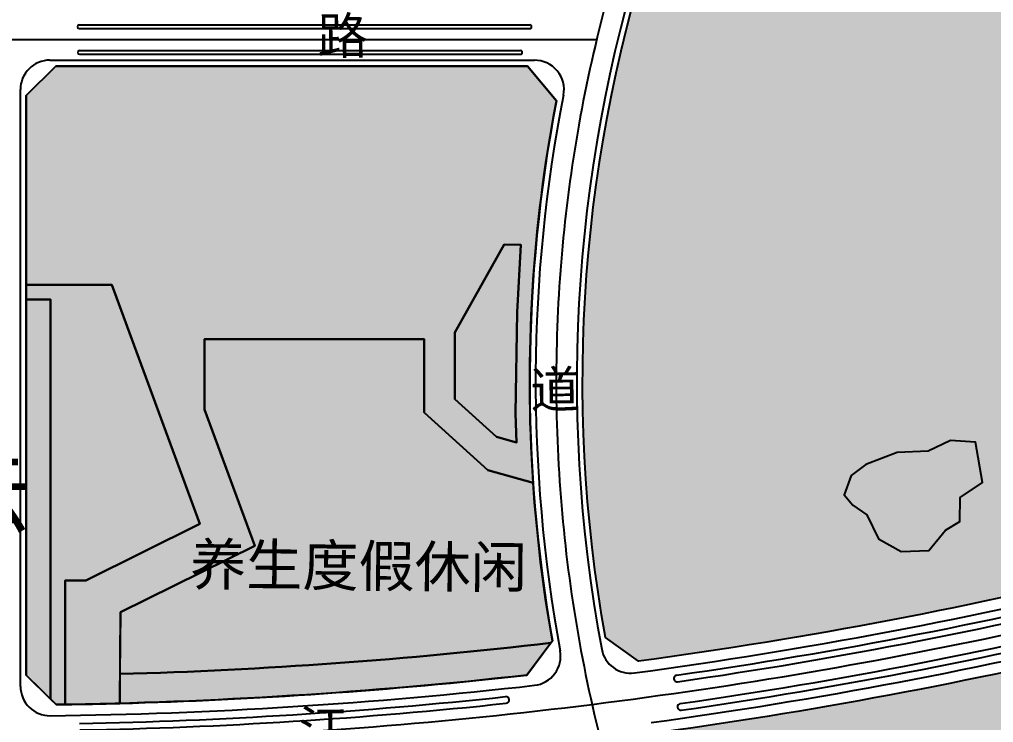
# Model space of a CAD drawing. Extents: x 2442 to 11417, y 1140 to 9206.
# Drawn here: x 4525 to 5188, y 5383 to 5862 of the extents above; entities that cross this region are included whole.
import ezdxf

# ---------------------------------------------------------------- set-up
doc = ezdxf.new("R2010")
doc.units = 0
doc.header["$LTSCALE"] = 1000
doc.header["$MEASUREMENT"] = 0
doc.linetypes.add('DASHDOT', pattern=[25.4, 12.7, -6.35, 0, -6.35])
for name, color, linetype in [('DIM2', 5, 'Continuous'), ('FGX', 212, 'Continuous'), ('RD-中线', 7, 'DASHDOT'), ('RD-侧石线', 5, 'Continuous'), ('RD-红线', 1, 'Continuous'), ('RD-绿线', 3, 'Continuous'), ('YD-B32', 21, 'Continuous'), ('YD-E1', 131, 'Continuous'), ('YD-E2', 126, 'Continuous'), ('YD-G1', 100, 'Continuous'), ('YD-G2', 94, 'Continuous'), ('路名', 7, 'Continuous')]:
    doc.layers.add(name, color=color, linetype=linetype)
doc.layers.add('T700', color=10, linetype='Continuous', lineweight=13)
doc.styles.add('STYLE5', font='simhei.ttf', dxfattribs={"height": 16})
doc.styles.add('黑体', font='simhei.ttf')

msp = doc.modelspace()

# ---------------------------------------------------------------- hatches: boundary and pattern name
at = {"layer": 'YD-B32'}
h = msp.add_hatch(color=256, dxfattribs=at)
edge = h.paths.add_edge_path()
edge.add_arc((4505.373528075455, 8667.128470450214), 3252.025356965802, 271.5524420981733, 276.7343041565687)
edge.add_line((4886.723412483785, 5437.540077479563), (4887.703302120346, 5438.849395809887))
edge.add_arc((5890.313012467579, 5615.194990359176), 1017.999999999829, 183.8731947520258, 189.975526011873, ccw=False)
edge.add_line((4874.63813473616, 5546.430590085883), (4843.770381479135, 5554.963128445377))
edge.add_line((4843.770381479197, 5554.963128444911), (4800.379354980574, 5594.384156559153))
edge.add_line((4800.379354980574, 5594.384156559154), (4800.379354980138, 5644.320788644456))
edge.add_line((4800.379354980134, 5644.320788644922), (4651.077666198664, 5644.320788643394))
edge.add_line((4651.077666198667, 5644.320788642927), (4651.077666199064, 5596.446126092036))
edge.add_line((4651.07766619906, 5596.446126092503), (4685.162698425185, 5503.462455276266))
edge.add_line((4685.162698425131, 5503.4624552758), (4593.86793666326, 5458.262964048978))
edge.add_line((4593.867936663315, 5458.262964049444), (4593.477109124837, 5416.296779735469))
at = {"layer": 'YD-E1'}
for points in [[(4863.799339742458, 5662.549663244649), (4866.252169050267, 5708.548169816683), (4854.857790410601, 5708.771464542001), (4821.434931142396, 5648.871397778325), (4821.434931142667, 5603.427657117545), (4849.71601962294, 5577.734105388036), (4863.407393021942, 5573.949503127996), (4862.533347443972, 5593.597273821866)], [(4588.035388126071, 5681.259879202412), (4529.73585738062, 5681.281399136611), (4529.735857380621, 5671.281398455265), (4546.115130227467, 5671.27535242113), (4546.115130229384, 5399.248411535815), (4550.0086863086, 5395.407571706288, 0.0004666141951920244), (4556.115130229358, 5395.496580026069), (4556.115130228678, 5479.991324579114), (4570.140933716655, 5479.991324579107), (4647.732572220801, 5518.406481332625)], [(5165.243861222392, 5536.522388395075), (5180.44201111455, 5546.553763272361), (5175.553191301309, 5574.143394063688), (5158.600749500152, 5575.356769306809), (5143.353494979599, 5567.887693204451), (5122.337728968301, 5566.972662950286), (5100.946519376064, 5558.873319650163), (5091.083907016091, 5551.507360466233), (5086.205918717289, 5538.341324364413), (5092.240692306639, 5531.279744579977), (5101.603916976948, 5524.5381990496), (5109.610185868554, 5508.286615030147), (5125.166469860786, 5499.613057749615), (5143.838923542311, 5500.383650767258), (5155.152984056307, 5514.285137915991), (5165.045032096199, 5520.113705415396)]]:
    msp.add_hatch(color=256, dxfattribs=at).paths.add_polyline_path(points)
at = {"layer": 'YD-E2'}
h = msp.add_hatch(color=256, dxfattribs=at)
edge = h.paths.add_edge_path()
edge.add_line((5580.221890888321, 6446.003744251265), (5678.188031137182, 6447.526123248311))
edge.add_line((5678.188031137128, 6447.526123247844), (5637.441868512968, 5682.031753457528))
edge.add_arc((6361.416982005674, 5643.495601038893), 725.0000000000034, 176.9531035888367, 182.2163978550877)
edge.add_line((5636.959362460551, 5615.457101025395), (5620.498206098426, 5590.986911761529))
edge.add_arc((4505.373528075335, 8667.128470450678), 3272.02535696604, 277.7432386529533, 289.9259652723398, ccw=False)
edge.add_line((4946.226590761322, 5424.938082186656), (4923.848311984228, 5441.2122822554))
edge.add_arc((5890.313012468214, 5615.194990359648), 982.0000000004183, 161.296911593278, 190.2050683231397, ccw=False)
edge.add_line((4960.16949195626, 5930.087084973849), (4975.218540561564, 5974.539693619586))
edge.add_arc((3063.783077809741, 6621.639741338717), 2018.000000005793, 341.2969115954976, 354.0880048991655)
edge.add_line((5071.049891350245, 6413.784168205256), (5087.022436936975, 6427.202197948038))
edge.add_arc((5142.965453781191, 7222.656567816999), 797.4191342556293, 265.9771044683439, 277.2560129210389)
edge.add_line((5243.681942236546, 6431.623405029203), (5222.931787486403, 6295.758920957132))
edge.add_line((5222.931787486519, 6295.758920957133), (5200.102172754894, 6265.847457916862))
edge.add_line((5200.102172754836, 6265.847457916861), (5194.30188812593, 6230.913064522574))
edge.add_line((5194.301888125929, 6230.913064522574), (5218.858627544854, 6178.356151427272))
edge.add_line((5218.858627544796, 6178.356151427271), (5272.047166297201, 6187.696263710862))
edge.add_line((5272.04716629726, 6187.696263710862), (5392.103426560125, 6114.501698997808))
edge.add_line((5392.103426560127, 6114.501698997808), (5351.399811005693, 6083.389600042522))
edge.add_line((5351.399811005693, 6083.389600042522), (5378.715916230529, 6037.940171580586))
edge.add_line((5378.715916230523, 6037.940171581051), (5465.446795252015, 5966.075565978145))
edge.add_line((5465.446795252021, 5966.07556597768), (5514.387340095645, 5977.755476807816))
edge.add_line((5514.387340095587, 5977.755476807815), (5566.462395872299, 5965.789393375564))
edge.add_line((5566.462395872357, 5965.789393375564), (5633.715290425022, 5975.151125158826))
edge.add_line((5633.715290425023, 5975.151125158826), (5628.72015190325, 5997.685278674379))
edge.add_line((5628.72015190325, 5997.685278674379), (5595.313989364327, 6048.317911021824))
edge.add_line((5595.313989364333, 6048.31791102136), (5540.395262501277, 6093.796673726005))
edge.add_line((5540.395262501272, 6093.796673726471), (5527.000713015983, 6152.887289158909))
edge.add_line((5527.000713015983, 6152.88728915891), (5499.262266654865, 6217.121603065948))
edge.add_line((5499.262266654865, 6217.121603065947), (5518.793780814252, 6270.866538686707))
edge.add_line((5518.793780814252, 6270.866538686707), (5592.390984488389, 6275.757494952277))
edge.add_line((5592.390984488447, 6275.757494952277), (5591.761454034313, 6342.03114187501))
edge.add_line((5591.761454034255, 6342.031141875009), (5558.295264103841, 6381.300451309533))
edge.add_line((5558.295264103846, 6381.300451309067), (5518.19903385024, 6383.011174295862))
edge.add_line((5518.199033850236, 6383.011174296327), (5508.511984643126, 6470.476991661694))
edge.add_line((5508.511984643177, 6470.47699166216), (5541.585714445391, 6521.556208494998))
edge.add_line((5541.585714445337, 6521.556208494532), (5538.629422069505, 6531.127900763076))
edge.add_arc((5856.193163217926, 6041.266527083933), 583.7901122105532, 121.3612714709362, 122.9542388825094, ccw=False)
edge.add_line((5552.369778609636, 6539.766523152083), (5580.221890887744, 6446.003744250794))
h.paths.add_polyline_path([(5442.105047749901, 5684.996936254045), (5424.96173881958, 5673.033573664386), (5409.263653725964, 5653.156441000817), (5406.618768239736, 5636.853573660577), (5412.508445173667, 5628.470852227808), (5435.567883077212, 5611.367336454149), (5459.147094946466, 5605.724198450872), (5468.359582271058, 5607.193381817325), (5469.259493368374, 5618.106990776827), (5476.53708761145, 5633.759828827378), (5478.11941714764, 5647.641461296185), (5472.852067545369, 5662.130695654133), (5464.606651498427, 5668.06742227439), (5460.333738857953, 5678.881989731953), (5451.203464264014, 5682.770228669263)], flags=16)
h.paths.add_polyline_path([(5100.946519376472, 5558.873319650166), (5091.083907016091, 5551.507360466233), (5086.205918717169, 5538.341324364877), (5092.240692305655, 5531.279744579502), (5101.60391697707, 5524.538199049135), (5109.61018586856, 5508.286615029681), (5125.166469860727, 5499.613057749615), (5143.838923542306, 5500.383650767723), (5155.152984056371, 5514.285137915526), (5165.045032096146, 5520.113705414929), (5165.243861222456, 5536.52238839461), (5180.442011114439, 5546.553763271894), (5175.553191301125, 5574.143394064617), (5158.600749499168, 5575.356769306334), (5143.353494978379, 5567.88769320444), (5122.337728968767, 5566.972662950289)], flags=16)
h.paths.add_polyline_path([(5548.727043183782, 5936.816291151398), (5541.51583673897, 5933.479394573145), (5539.398020441829, 5911.970507128173), (5557.894802024248, 5904.886087983873), (5569.400488805262, 5913.040860712734), (5577.476397490062, 5918.898384889783), (5582.127364907274, 5922.210797554761), (5583.25359458274, 5928.183215228414), (5578.646633990036, 5935.533575915514), (5568.139089261658, 5940.043469611839), (5559.443696835229, 5940.620849932296)], flags=16)
h.paths.add_polyline_path([(5478.096097201857, 5941.672603272304), (5486.850851837813, 5940.386212083825), (5494.177039211674, 5937.715407459901), (5495.881113117821, 5934.840006216851), (5490.774853565683, 5927.956872866161), (5488.636907506949, 5918.028678134674), (5489.559201289918, 5910.388554092931), (5488.758868693632, 5906.592805624451), (5482.168916277311, 5906.2727651496), (5474.161619547787, 5903.986908559149), (5460.719149639041, 5906.928339558712), (5454.700845468802, 5917.281988157163), (5455.774479339467, 5932.133425378604), (5464.556180366049, 5939.57161519903)], flags=16)
h.paths.add_polyline_path([(5334.156736450843, 5923.170963166052), (5332.155661390432, 5919.605019949514), (5334.193236757208, 5889.476699917216), (5339.911674183857, 5883.260772233308), (5352.194597937963, 5883.860869040553), (5397.759137326262, 5900.911731961693), (5415.17953312015, 5912.922945569277), (5433.440071898289, 5925.558461087125), (5435.776529575467, 5937.037595437523), (5429.960308809463, 5948.360634477922), (5427.848105891442, 5956.95682619458), (5423.682983664736, 5958.336785412389), (5419.583050584068, 5956.311990507877), (5407.623243807584, 5957.907650315047), (5391.307904004399, 5951.75642169751), (5380.545121726747, 5941.697306615705), (5353.340607648206, 5925.727837329613)], flags=16)
h.paths.add_polyline_path([(5216.176233969889, 6073.57651619735), (5211.877845507326, 6061.34286112498), (5218.042418746323, 6038.348219562278), (5230.446116488019, 6025.676388980633), (5249.785539856886, 6022.206732031879), (5272.715320786163, 6014.233270336341), (5294.880323722242, 6017.614123648828), (5307.061913298192, 6034.673267181428), (5311.838390905079, 6061.021461797064), (5338.416908609226, 6092.072015338445), (5350.020315826128, 6115.342639530521), (5348.486172291048, 6135.747012671075), (5329.552091600826, 6145.060734824171), (5309.846270623519, 6133.975032239327), (5294.218586774112, 6109.111302871254), (5265.333122992832, 6091.638295752206), (5228.116313008144, 6084.327448944181)], flags=16)
h.paths.add_polyline_path([(5145.727863438668, 6232.784265002065), (5177.066964509584, 6309.404772491018), (5191.793437124037, 6309.404772490823), (5203.731427577091, 6356.283496210748), (5155.597647303042, 6368.881836880521), (5125.056131535113, 6372.783834894266), (5109.384504487469, 6355.22402199908), (5089.140102715122, 6253.064853042779)], flags=16)
h = msp.add_hatch(color=256, dxfattribs=at)
h.paths.add_polyline_path([(4890.434651857851, 5806.420678969143), (4870.790764614028, 5830.17756872486), (4549.735857379132, 5830.177568723016), (4529.735857379605, 5810.17756872315), (4529.73585738062, 5681.281399136611), (4588.035388126531, 5681.259879202882), (4647.732572220746, 5518.406481332158), (4570.140933717757, 5479.991324579583), (4556.115130228678, 5479.991324579114), (4556.115130229358, 5395.496580026069, 0.002841073198568375), (4593.29073613368, 5396.284466044314), (4593.86793666337, 5458.262964049911), (4685.162698425078, 5503.462455275333), (4651.07766619906, 5596.446126092503), (4651.07766619878, 5644.320788643394), (4800.379354980079, 5644.320788644455), (4800.37935498053, 5594.384156557756), (4843.770381480535, 5554.963128444924), (4874.63813473616, 5546.430590085883, -0.06422988500941232)])
h.paths.add_polyline_path([(4863.799339742342, 5662.549663244648), (4866.25216905032, 5708.548169817149), (4854.857790410775, 5708.771464542003), (4821.434931142343, 5648.871397777859), (4821.434931142667, 5603.427657117545), (4849.71601962294, 5577.734105388036), (4863.407393021942, 5573.949503127996), (4862.533347443972, 5593.597273821866)], flags=0)
h = msp.add_hatch(color=256, dxfattribs=at)
edge = h.paths.add_edge_path()
edge.add_line((5587.599180083822, 5422.982519620114), (5661.677694954571, 5452.795365844169))
edge.add_line((5661.677694954571, 5452.795365844169), (5657.077568931374, 5471.64976550634))
edge.add_arc((6361.416982012359, 5643.495601039889), 725.0000000065443, 190.0812584148592, 193.7112402065018, ccw=False)
edge.add_line((5647.610626628455, 5516.588205577559), (5614.648731051591, 5535.77716528099))
edge.add_arc((4505.373528072847, 8667.128470449257), 3322.025356965619, 277.8823832498308, 289.50659339745255, ccw=False)
edge.add_line((4960.956043368133, 5376.490683624377), (4944.434515269073, 5351.305110795047))
edge.add_arc((5890.313012472459, 5615.194990360154), 982.0000000043912, 195.5885278889947, 202.0317475225836)
edge.add_line((4980.022439866065, 5246.826868188198), (5006.264468673122, 5181.979043441585))
edge.add_line((5006.264468673122, 5181.979043441585), (5052.717844261748, 5195.679099417407))
edge.add_line((5052.717844261748, 5195.679099417406), (5074.818729687038, 5141.334162835053))
edge.add_line((5074.818729687038, 5141.334162835053), (5105.919138322275, 5123.801861348055))
edge.add_line((5105.919138322275, 5123.801861348055), (5155.36016125642, 5121.410997383409))
edge.add_line((5155.36016125642, 5121.41099738341), (5175.2962316843, 5060.04759171466))
edge.add_line((5175.2962316843, 5060.04759171466), (5146.588429038444, 4993.902458115213))
edge.add_line((5146.588429038444, 4993.902458115213), (5176.093767014296, 4948.47761985496))
edge.add_line((5176.093767014296, 4948.477619854959), (5233.006720750895, 4960.185213175946))
edge.add_line((5233.006720750895, 4960.185213175947), (5246.432990961941, 4944.531397596526))
edge.add_line((5246.432990961941, 4944.531397596526), (5229.084959300104, 4774.459907365598))
edge.add_line((5229.084959300104, 4774.459907365597), (5173.736077927642, 4758.72022952377))
edge.add_arc((4201.569943708257, 4456.698694730988), 1018.000000000812, -3.931024754495013, 17.2583812133376, ccw=False)
edge.add_line((5217.174898544603, 4386.909184678544), (5216.496056949709, 4377.030409390193))
edge.add_line((5216.496056949709, 4377.030409390193), (5216.02749551637, 4370.211715392923))
edge.add_line((5216.02749551637, 4370.211715392922), (5225.620759542155, 4363.949549341292))
edge.add_line((5225.620759542155, 4363.949549341292), (5227.151371560874, 4386.223629634052))
edge.add_arc((4201.569943691688, 4456.698694777398), 1027.999999998618, 356.068975246484, 368.0234006386896)
edge.add_line((5219.507001085261, 4600.184398532449), (5236.367434731299, 4708.651578058383))
edge.add_line((5236.367434731299, 4708.651578058384), (5274.608831740359, 4963.431828498738))
edge.add_line((5274.608831740357, 4963.431828498738), (5234.382282460963, 5009.216258279216))
edge.add_line((5234.382282460963, 5009.216258279216), (5207.224627699514, 4974.93378079063))
edge.add_line((5207.224627699514, 4974.933780790629), (5187.397644994773, 4968.741786573877))
edge.add_line((5187.397644994773, 4968.741786573878), (5171.287739711266, 4995.367396751128))
edge.add_line((5171.287739711268, 4995.367396751127), (5188.636542312206, 5022.612276443345))
edge.add_line((5188.636542312204, 5022.612276443346), (5201.028599236335, 5061.002780769395))
edge.add_line((5201.028599236337, 5061.002780769395), (5187.397644994246, 5093.201290879307))
edge.add_line((5187.397644994246, 5093.201290879308), (5176.244870855411, 5126.638340021475))
edge.add_line((5176.244870855411, 5126.638340021475), (5204.126613466902, 5158.836674900933))
edge.add_line((5204.126613466902, 5158.836674900933), (5218.377401836369, 5150.787047372974))
edge.add_line((5218.377401836371, 5150.787047372974), (5227.671444539912, 5125.399800986563))
edge.add_line((5227.671444539912, 5125.399800986563), (5235.106370310001, 5104.346915518198))
edge.add_line((5235.106370310001, 5104.346915518198), (5258.651201372983, 5084.532569072951))
edge.add_line((5258.651201372984, 5084.532569072951), (5269.184526853176, 5070.910041610392))
edge.add_line((5269.184526853176, 5070.910041610392), (5271.662706957082, 5045.522795230366))
edge.add_line((5271.66270695708, 5045.522795230366), (5269.803975512234, 5029.423540173942))
edge.add_line((5269.803975512234, 5029.423540173942), (5242.541681559282, 5019.516279335454))
edge.add_line((5242.541681559282, 5019.516279335455), (5240.693694269459, 5017.183471763918))
edge.add_line((5240.693694269457, 5017.183471763917), (5285.187671897073, 4966.542006589861))
edge.add_line((5285.187671897073, 4966.542006589861), (5256.511896332297, 4775.491944316408))
edge.add_line((5256.511896332297, 4775.491944316409), (5262.829693884836, 4757.285055630948))
edge.add_line((5262.829693884836, 4757.285055630948), (5504.462825449707, 4841.131847559362))
edge.add_line((5504.462825449707, 4841.131847559361), (5496.151748882186, 4888.973249359495))
edge.add_line((5496.151748882185, 4888.973249359496), (5479.934297750871, 5002.422232816447))
edge.add_line((5479.934297750871, 5002.422232816447), (5518.606473655313, 5034.83627815937))
edge.add_line((5518.606473655314, 5034.83627815937), (5552.288753550372, 5024.862779664651))
edge.add_line((5552.288753550372, 5024.862779664651), (5572.248723055103, 4996.188883874453))
edge.add_line((5572.248723055103, 4996.188883874453), (5598.445966203297, 4923.880669321482))
edge.add_line((5598.445966203297, 4923.880669321483), (5627.138350090667, 4883.986500109003))
edge.add_line((5627.138350090667, 4883.986500109003), (5628.385727726058, 4820.405184354952))
edge.add_line((5628.385727726058, 4820.405184354952), (5700.740183526537, 4745.603595177933))
edge.add_line((5700.740183526537, 4745.603595177932), (5694.502909883184, 4703.215876110659))
edge.add_line((5694.502909883186, 4703.21587611066), (5625.890586981552, 4659.581732570868))
edge.add_line((5625.890586981552, 4659.581732570868), (5572.248723058005, 4620.93416306098))
edge.add_line((5572.248723058005, 4620.934163060979), (5527.338888040229, 4709.449400285008))
edge.add_line((5527.338888040229, 4709.449400285009), (5506.197110937726, 4831.148706605495))
edge.add_line((5506.197110937726, 4831.148706605494), (5251.605792338552, 4742.805418665751))
edge.add_line((5251.605792338552, 4742.805418665751), (5246.252781580257, 4707.141412426764))
edge.add_line((5246.252781580257, 4707.141412426763), (5229.615392956697, 4600.109134575615))
edge.add_arc((4201.569943694063, 4456.698694778817), 1037.999999996303, -3.931024753123893, 7.941407391134703, ccw=False)
edge.add_line((5237.127844595198, 4385.538074534316), (5235.452570148282, 4361.158808532859))
edge.add_line((5235.452570148282, 4361.158808532859), (5250.93442771867, 4369.273414339449))
edge.add_arc((4201.569943689759, 4456.698694778311), 1053.00000000051, 355.2375382177992, 367.8206302443223)
edge.add_line((5244.775895633305, 4599.982824501548), (5261.08080184658, 4704.876163931998))
edge.add_line((5261.08080184658, 4704.876163931997), (5264.218453578316, 4725.780517759808))
edge.add_line((5264.218453578316, 4725.780517759809), (5406.909544194132, 4772.832124615224))
edge.add_line((5406.909544194134, 4772.832124615224), (5424.419673963426, 4672.037823539017))
edge.add_line((5424.419673963426, 4672.037823539018), (5511.522507879898, 4505.85713084614))
edge.add_line((5511.522507879898, 4505.85713084614), (5838.780502410949, 4677.384980496973))
edge.add_line((5838.780502410951, 4677.384980496972), (5812.70950113356, 4727.125845381396))
edge.add_line((5812.709501133559, 4727.125845381397), (5828.806304674774, 4798.968394581167))
edge.add_line((5828.806304674774, 4798.968394581167), (5765.037433178899, 4879.641210918545))
edge.add_line((5765.037433178899, 4879.641210918544), (5734.900924485362, 4857.508941898289))
edge.add_line((5734.900924485364, 4857.508941898289), (5672.052435415098, 4928.782967595336))
edge.add_line((5672.052435415098, 4928.782967595336), (5652.746608323137, 5051.66382063455))
edge.add_line((5652.746608323139, 5051.66382063455), (5600.655908399658, 5127.439949199097))
edge.add_line((5600.655908399658, 5127.439949199097), (5540.072191393301, 5156.247862254533))
edge.add_line((5540.072191393303, 5156.247862254534), (5523.664719752886, 5234.592606443673))
edge.add_line((5523.664719752886, 5234.592606443673), (5568.565566902933, 5293.652384162597))
edge.add_line((5568.565566902933, 5293.652384162597), (5587.599180083822, 5422.982519620115))
h.paths.add_polyline_path([(5319.201054979054, 5407.747447617185), (5276.546598992276, 5407.747447616814), (5248.457088598036, 5371.358441986402), (5261.981653400515, 5325.612403663768), (5299.434205436719, 5351.604375311655), (5325.44295425099, 5352.644201372445)], flags=16)
h.paths.add_polyline_path([(5155.865896563862, 5222.68346697501), (5128.816766959426, 5224.762943863335), (5077.839650120863, 5215.405735940388), (5083.041168602682, 5176.937428652312), (5117.372963737896, 5156.14371114845), (5168.350080576085, 5202.929400300444)], flags=16)
at = {"layer": 'YD-G1'}
msp.add_hatch(color=256, dxfattribs=at).paths.add_polyline_path([(4546.115130227405, 5671.275352421594), (4529.735857380616, 5671.281398455731), (4529.735857382413, 5415.405919545925), (4546.115130229329, 5399.248411535349)])
at = {"layer": 'YD-G2'}
msp.add_hatch(color=256, dxfattribs=at).paths.add_polyline_path([(4886.723412483785, 5437.540077479563, -0.0226139922698619), (4593.477109124784, 5416.296779735003), (4593.29073613368, 5396.284466044314, 0.02122054311753031), (4870.235857931788, 5415.509578747472)])

# ---------------------------------------------------------------- linework, layer by layer
at = {"layer": 'FGX'}
for points in [[(5678.188031137128, 6447.526123247844), (5637.441868512968, 5682.031753457529), (5637.441868513022, 5682.031753457994, 0.02296949188285282), (5636.959362460551, 5615.457101025395), (5636.959362460551, 5615.457101025395), (5620.498206098426, 5590.986911761529), (5620.498206098422, 5590.986911761995, -0.05320729797631574), (4946.226590761318, 5424.938082187122), (4946.226590761322, 5424.938082186656), (4923.848311984228, 5441.2122822554), (4923.848311984286, 5441.212282255401, -0.1268088612965742), (4960.169491956318, 5930.087084973849)], [(4593.477109124837, 5416.296779735469, 0.02261399226986151), (4886.723412483785, 5437.540077479563), (4886.723412483785, 5437.540077479563), (4887.703302120346, 5438.849395809887), (4887.703302120352, 5438.849395809421, -0.02663273734526499), (4874.638134736222, 5546.430590085418), (4874.63813473616, 5546.430590085883), (4843.770381479135, 5554.963128445377), (4843.770381479197, 5554.963128444911), (4800.379354980574, 5594.384156559154), (4800.379354980574, 5594.384156559154), (4800.379354980138, 5644.320788644456), (4800.379354980134, 5644.320788644922), (4651.077666198664, 5644.320788643393), (4651.077666198667, 5644.320788642927), (4651.077666199064, 5596.446126092037), (4651.07766619906, 5596.446126092503), (4685.162698425185, 5503.462455276266), (4685.162698425131, 5503.4624552758), (4593.86793666326, 5458.262964048978), (4593.867936663315, 5458.262964049444), (4593.477109124837, 5416.296779735469)], [(5614.648731051591, 5535.777165280991, -0.05076372299373332), (4960.956043368133, 5376.490683624377), (4960.956043368133, 5376.490683624377), (4944.434515269073, 5351.305110795048), (4944.434515269073, 5351.305110795048, 0.02812125855588603), (4980.022439866065, 5246.826868188198), (4980.022439866065, 5246.826868188198), (5006.264468673122, 5181.979043441585), (5006.264468673122, 5181.979043441585), (5052.717844261748, 5195.679099417406), (5052.717844261748, 5195.679099417406), (5074.818729687038, 5141.334162835053), (5074.818729687038, 5141.334162835053), (5105.919138322275, 5123.801861348055), (5105.919138322275, 5123.801861348055), (5155.36016125642, 5121.41099738341), (5155.36016125642, 5121.41099738341), (5175.2962316843, 5060.04759171466), (5175.2962316843, 5060.04759171466), (5146.588429038444, 4993.902458115213), (5146.588429038444, 4993.902458115213), (5176.093767014296, 4948.477619854959), (5176.093767014296, 4948.477619854959), (5233.006720750895, 4960.185213175947)]]:
    msp.add_lwpolyline(points, format="xyb", dxfattribs=at)
for points in [[(4890.434651857851, 5806.420678969143), (4870.790764614028, 5830.17756872486), (4549.735857379132, 5830.177568723016), (4529.735857379605, 5810.17756872315), (4529.73585738062, 5681.281399136611), (4588.035388126531, 5681.259879202882), (4647.732572220746, 5518.406481332158), (4570.140933717757, 5479.991324579583), (4556.115130228678, 5479.991324579114), (4556.115130229358, 5395.496580026069, 0.002841073198568375), (4593.29073613368, 5396.284466044314), (4593.86793666337, 5458.262964049911), (4685.162698425078, 5503.462455275333), (4651.07766619906, 5596.446126092503), (4651.07766619878, 5644.320788643394), (4800.379354980079, 5644.320788644455), (4800.37935498053, 5594.384156557756), (4843.770381480535, 5554.963128444924), (4874.63813473616, 5546.430590085883, -0.06422988500941232), (4890.434651857851, 5806.420678969143)], [(4588.035388126071, 5681.259879202412), (4529.73585738062, 5681.281399136611), (4529.735857380621, 5671.281398455265), (4546.115130227467, 5671.27535242113), (4546.115130229384, 5399.248411535815), (4550.0086863086, 5395.407571706288, 0.0004666141951920244), (4556.115130229358, 5395.496580026069), (4556.115130228678, 5479.991324579114), (4570.140933716655, 5479.991324579107), (4647.732572220801, 5518.406481332625), (4588.035388126071, 5681.259879202412)], [(4886.723412483785, 5437.540077479563, -0.0226139922698619), (4593.477109124784, 5416.296779735003), (4593.29073613368, 5396.284466044314, 0.02122054311753031), (4870.235857931788, 5415.509578747472), (4886.723412483785, 5437.540077479563, -0.0226139922698619)]]:
    msp.add_lwpolyline(points, format="xyb", close=True, dxfattribs=at)
for points in [[(4863.799339742458, 5662.549663244649), (4866.252169050267, 5708.548169816683), (4854.857790410601, 5708.771464542001), (4821.434931142396, 5648.871397778325), (4821.434931142667, 5603.427657117545), (4849.71601962294, 5577.734105388036), (4863.407393021942, 5573.949503127996), (4862.533347443972, 5593.597273821866), (4863.799339742458, 5662.549663244649)], [(4546.115130227405, 5671.275352421594), (4529.735857380616, 5671.281398455731), (4529.735857382413, 5415.405919545925), (4546.115130229329, 5399.248411535349), (4546.115130227405, 5671.275352421594)], [(5165.243861222392, 5536.522388395075), (5180.44201111455, 5546.553763272361), (5175.553191301309, 5574.143394063688), (5158.600749500152, 5575.356769306809), (5143.353494979599, 5567.887693204451), (5122.337728968301, 5566.972662950286), (5100.946519376064, 5558.873319650163), (5091.083907016091, 5551.507360466233), (5086.205918717289, 5538.341324364413), (5092.240692306639, 5531.279744579977), (5101.603916976948, 5524.5381990496), (5109.610185868554, 5508.286615030147), (5125.166469860786, 5499.613057749615), (5143.838923542311, 5500.383650767258), (5155.152984056307, 5514.285137915991), (5165.045032096199, 5520.113705415396), (5165.243861222392, 5536.522388395075)]]:
    msp.add_lwpolyline(points, close=True, dxfattribs=at)
for points in [[(4863.799339742342, 5662.549663244648), (4866.25216905032, 5708.548169817149), (4866.25216905032, 5708.548169817149), (4854.857790410833, 5708.771464542003), (4854.857790410775, 5708.771464542003), (4821.434931142343, 5648.871397777859), (4821.434931142343, 5648.871397777859), (4821.434931142609, 5603.427657117544), (4821.434931142667, 5603.427657117545), (4849.716019622945, 5577.734105387571), (4849.71601962294, 5577.734105388036), (4863.407393021942, 5573.949503127996), (4863.407393021942, 5573.949503127996), (4862.533347443967, 5593.597273822332), (4862.533347443972, 5593.597273821866), (4863.799339742342, 5662.549663244648)], [(5100.946519376472, 5558.873319650166), (5091.083907016149, 5551.507360466234), (5091.083907016091, 5551.507360466233), (5086.205918717173, 5538.341324364412), (5086.205918717169, 5538.341324364877), (5092.240692305644, 5531.279744580434), (5092.240692305655, 5531.279744579502), (5101.603916977074, 5524.538199048669), (5101.60391697707, 5524.538199049135), (5109.61018586856, 5508.286615029681), (5109.61018586856, 5508.286615029681), (5125.166469860727, 5499.613057749615), (5125.166469860727, 5499.613057749615), (5143.838923542306, 5500.383650767723), (5143.838923542306, 5500.383650767723), (5155.152984056371, 5514.285137915526), (5155.152984056371, 5514.285137915526), (5165.045032096146, 5520.113705414929), (5165.045032096146, 5520.113705414929), (5165.243861222456, 5536.52238839461), (5165.243861222456, 5536.52238839461), (5180.442011114439, 5546.553763271894), (5180.442011114439, 5546.553763271894), (5175.553191301125, 5574.143394064617), (5175.553191301125, 5574.143394064617), (5158.600749499163, 5575.3567693068), (5158.600749499168, 5575.356769306334), (5143.353494978386, 5567.887693203508), (5143.353494978379, 5567.88769320444), (5122.337728968763, 5566.972662950755), (5122.337728968767, 5566.972662950289), (5100.946519376414, 5558.873319650166)]]:
    msp.add_lwpolyline(points, dxfattribs=at)
at = {"layer": 'RD-中线'}
for points in [[(5131.016023635546, 3395.651613118374), (5199.217247084847, 4388.143183891243, 0.1137710661147161), (5128.546086888848, 4831.818982073167), (4963.336869293453, 5240.074703004486, -0.1796348773686695), (4943.120018056929, 5935.859037828403), (4958.169066662515, 5980.311646475074, 0.07437575587396211), (5062.914411828111, 6562.699862061921), (5072.108555151699, 6874.548142609621, 0.06258091942518179), (5024.543387977741, 7370.968874552425), (4964.564247946382, 7638.530893985442)], [(6100.864032993119, 5742.820250622985), (5667.344330503767, 5581.646326801118, -0.09113890733419829), (4494.213879797766, 5370.121999918123), (4234.097281582195, 5386.292547607475, 0.05268214243708427), (3772.208494214397, 5366.335630171085), (2847.45960860933, 5228.041812641428)]]:
    msp.add_lwpolyline(points, format="xyb", dxfattribs=at)
msp.add_lwpolyline([(3648.884847816402, 5848.177568716207), (4917.832103566336, 5848.177568724986)], dxfattribs=at)
at = {"layer": 'RD-侧石线', "linetype": 'ByBlock'}
for p, q in [((4545.735857378302, 5834.177568722237), (4875.44826003342, 5834.177568724672)), ((4525.735857382508, 5407.853024115186), (4525.735857378491, 5814.177568721903))]:
    msp.add_line(p, q, dxfattribs=at)
for centre, radius, start, end in [((5890.313012468103, 5615.194990359181), 986.0000000003183, 161.296911585932, 190.6400757042282), ((4545.735857378535, 5814.177568722135), 20.00000000004416, 90.0000000005211, 180.0000000006253), ((4875.639698781217, 5814.177568724245), 20, 348.904807382081, 90.54841486639724), ((5890.313012467395, 5615.194990360106), 1013.999999999715, 168.904807382081, 190.4056965446107), ((4505.37352807551, 8667.12847045068), 3314.525356965996, 277.7961699344214, 289.6157625201866), ((4873.318674742281, 5428.437080127474), 20, 276.4815373205601, 10.40569654461075), ((4940.921988156526, 5436.833887656173), 20, 190.6400757042282, 277.6790182117938), ((4505.373528060718, 8667.128470640071), 3279.525357156286, 270.70950521009, 276.4815373205601), ((4545.735857382497, 5407.853024114951), 19.99999999969869, 180.0000000006253, 270.70950521009)]:
    msp.add_arc(centre, radius, start, end, dxfattribs=at)
at = {"layer": 'RD-侧石线'}
msp.add_arc((4505.373528073016, 8667.128470449725), 3279.525356965795, 277.6790182117938, 289.9767005559477, dxfattribs=at)
at = {"layer": 'RD-红线'}
for points in [[(5620.49820609848, 5590.986911761996, -0.05320729797631561), (4946.226590761322, 5424.938082186656), (4923.848311984286, 5441.212282255401, -0.1268088612965742), (4960.169491956318, 5930.087084973849), (4975.218540561624, 5974.539693619587, 0.05586969562326394), (5071.0498913503, 6413.784168205721), (5087.022436937088, 6427.202197948505, 0.1453692570026709), (5530.310725184117, 6525.633672642308, -0.06746002190808642), (5670.99852935347, 6594.903450259021, -0.06746002190808642)], [(5614.648731051417, 5535.777165280989, -0.05076372299373015), (4960.956043367958, 5376.490683624375), (4944.434515268898, 5351.305110795046, 0.02812125855919869), (4980.02243987078, 5246.826868176136), (5145.231657466116, 4838.571147244816, -0.1137710661147159), (5217.174898545549, 4386.909184695318), (5216.496056949534, 4377.030409390191), (5216.027495516191, 4370.211715393387), (5232.370634901676, 4359.543453543148)]]:
    msp.add_lwpolyline(points, format="xyb", dxfattribs=at)
msp.add_lwpolyline([(4870.790764614145, 5830.177568724861), (4890.434651857851, 5806.420678969143, 0.0910183198998254), (4887.703302120293, 5438.84939580942), (4870.235857931788, 5415.509578747472, -0.02452995667883039), (4550.0086863086, 5395.407571706288), (4529.735857382409, 5415.405919546391), (4529.73585737961, 5810.177568722685), (4549.735857379485, 5830.177568722554)], format="xyb", close=True, dxfattribs=at)
at = {"layer": 'RD-绿线'}
for p, q in [((4565.776555338751, 5858.177568722566), (4872.364677307616, 5858.177568725378)), ((4565.800486278549, 5855.677568723402), (4872.364677307647, 5855.677568726064)), ((4565.944071917636, 5840.67756872237), (4866.019969677658, 5840.677568725466)), ((4565.96800285744, 5838.177568722741), (4866.019969677691, 5838.177568725686))]:
    msp.add_line(p, q, dxfattribs=at)
for centre, radius, start, end in [((4565.788520808652, 5856.927568722751), 1.250057267257944, 90.54843998946266, 270.5484399894626), ((4872.364677307633, 5856.927568725489), 1.249999999581895, 270.0000000007295, 90.00000000072953), ((4565.956037387539, 5839.427568722555), 1.250057267490774, 90.54843998946266, 270.5484399894626), ((4866.019969677674, 5839.427568725576), 1.249999999814735, 270.0000000007295, 90.00000000072953), ((4505.373528067372, 8667.1284704493), 3285.02535696563, 278.1733877068665, 289.7775654574175), ((4505.373528066091, 8667.128470449286), 3289.52535696593, 278.1717441502058, 289.7775654574175), ((4505.3735280658, 8667.128470449283), 3304.52535696569, 278.1662978785458, 289.6142697016033), ((4505.373528066033, 8667.128470449286), 3309.025356965909, 278.1646736506236, 289.6142697016033), ((4972.676117050934, 5413.23732896648), 2.250493941917678, 96.97211428597242, 276.9721142859725), ((4505.373528071745, 8667.12847044841), 3285.025356964694, 271.0574240264633, 276.125540122401), ((4505.373528068361, 8667.128470449308), 3289.52535696567, 271.0572148238044, 276.1244644556615), ((4856.119090529868, 5398.618592542241), 2.250211586873032, 275.3392711598637, 95.33927115986367), ((4975.043660791216, 5393.87729987487), 2.250488132299151, 96.97211352138577, 276.9721135213857)]:
    msp.add_arc(centre, radius, start, end, dxfattribs=at)
at = {"layer": 'YD-E1'}
for p, q in [((4821.434931142288, 5648.871397777392), (4854.857790410601, 5708.771464542001)), ((4529.735857380621, 5671.281398455265), (4546.115130227463, 5671.275352421595)), ((4546.115130227459, 5671.275352422061), (4546.115130229326, 5399.248411535815)), ((4821.434931142663, 5603.427657118011), (4821.434931142288, 5648.871397777392))]:
    msp.add_line(p, q, dxfattribs=at)
for points in [[(4854.857790410601, 5708.771464542001), (4866.252169050209, 5708.548169816682)], [(4866.252169050209, 5708.548169816682), (4863.79933974236, 5662.549663242786), (4862.53334744385, 5593.597273822331), (4863.407393022, 5573.949503127997)], [(4529.735857380565, 5681.281399136145), (4588.03538812642, 5681.259879202416), (4647.732572220626, 5518.406481332623), (4570.140933717408, 5479.99132457958), (4556.115130228789, 5479.991324579581), (4556.115130229358, 5395.496580026069)], [(4863.407393022, 5573.949503127997), (4849.716019622829, 5577.73410538757), (4821.434931142663, 5603.427657118011)]]:
    msp.add_lwpolyline(points, dxfattribs=at)
msp.add_lwpolyline([(5100.946519376472, 5558.873319650166), (5091.083907016144, 5551.5073604667), (5086.205918717227, 5538.341324364877), (5092.24069230565, 5531.279744579968), (5101.603916977128, 5524.538199049136), (5109.61018586856, 5508.286615029681), (5125.166469860724, 5499.613057750081), (5143.838923542306, 5500.383650767723), (5155.152984056429, 5514.285137915527), (5165.045032096199, 5520.113705415396), (5165.243861222451, 5536.522388395076), (5180.442011114492, 5546.55376327236), (5175.553191301184, 5574.143394064618), (5158.600749499163, 5575.3567693068), (5143.353494978437, 5567.88769320444), (5122.337728968821, 5566.972662950756)], close=True, dxfattribs=at)

# ---------------------------------------------------------------- texts
at = {"layer": 'DIM2', "style": 'STYLE5'}
msp.add_text('养生度假休闲', height=28, rotation=359.451560011111, dxfattribs=at).set_placement((4641.103650200996, 5477.024504545145))
at = {"layer": 'T700', "color": 7, "linetype": 'Continuous', "lineweight": 0, "insert": (4413.813487032428, 5561.344588748645), "char_height": 43.90399999999999, "width": 621.1485398373602, "attachment_point": 1, "style": '黑体'}
msp.add_mtext('郑云', dxfattribs=at)
at = {"layer": '路名', "style": '黑体'}
for s, p in [('路', (4728.051586932666, 5838.147725321887)), ('道', (4872.778617951646, 5597.338618936113)), ('江', (4715.190569359045, 5366.39898335817))]:
    msp.add_text(s, height=25, rotation=0.5484399892900174, dxfattribs=at).set_placement(p)

doc.saveas('drawing.dxf')
